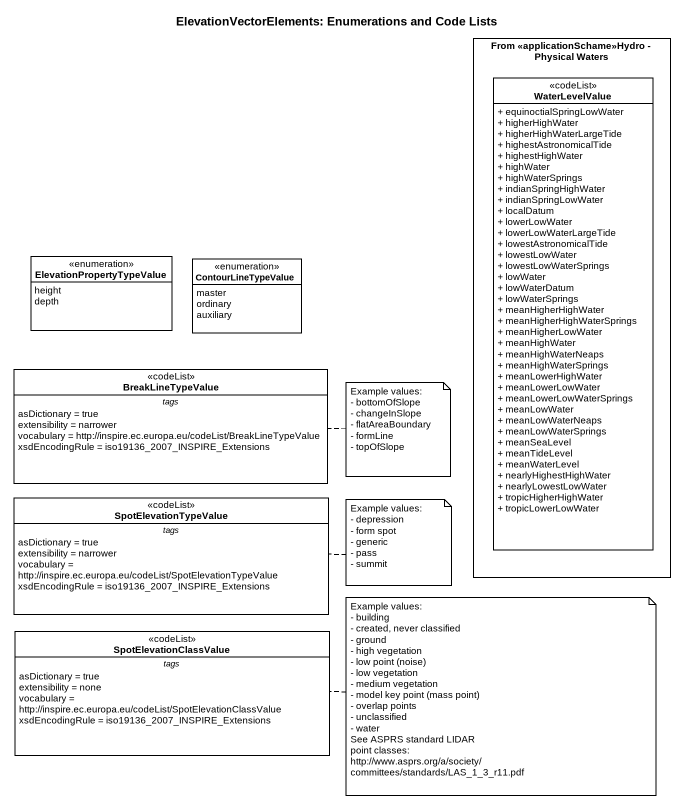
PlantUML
@startuml
title ElevationVectorElements: Enumerations and Code Lists
hide circle
hide empty members
skinparam classAttributeIconSize 0
rectangle "From <<applicationSchame>>Hydro - Physical Waters" as From_applicationSchame {
  class WaterLevelValue <<codeList>> {
    + equinoctialSpringLowWater
    + higherHighWater
    + higherHighWaterLargeTide
    + highestAstronomicalTide
    + highestHighWater
    + highWater
    + highWaterSprings
    + indianSpringHighWater
    + indianSpringLowWater
    + localDatum
    + lowerLowWater
    + lowerLowWaterLargeTide
    + lowestAstronomicalTide
    + lowestLowWater
    + lowestLowWaterSprings
    + lowWater
    + lowWaterDatum
    + lowWaterSprings
    + meanHigherHighWater
    + meanHigherHighWaterSprings
    + meanHigherLowWater
    + meanHighWater
    + meanHighWaterNeaps
    + meanHighWaterSprings
    + meanLowerHighWater
    + meanLowerLowWater
    + meanLowerLowWaterSprings
    + meanLowWater
    + meanLowWaterNeaps
    + meanLowWaterSprings
    + meanSeaLevel
    + meanTideLevel
    + meanWaterLevel
    + nearlyHighestHighWater
    + nearlyLowestLowWater
    + tropicHigherHighWater
    + tropicLowerLowWater
  }
}
enum ElevationPropertyTypeValue {
  height
  depth
}
enum ContourLineTypeValue {
  master
  ordinary
  auxiliary
}
class BreakLineTypeValue <<codeList>> {
  -- tags --
  asDictionary = true
  extensibility = narrower
  vocabulary = http://inspire.ec.europa.eu/codeList/BreakLineTypeValue
  xsdEncodingRule = iso19136_2007_INSPIRE_Extensions
}
class SpotElevationTypeValue <<codeList>> {
  -- tags --
  asDictionary = true
  extensibility = narrower
  vocabulary = http://inspire.ec.europa.eu/codeList/SpotElevationTypeValue
  xsdEncodingRule = iso19136_2007_INSPIRE_Extensions
}
class SpotElevationClassValue <<codeList>> {
  -- tags --
  asDictionary = true
  extensibility = none
  vocabulary = http://inspire.ec.europa.eu/codeList/SpotElevationClassValue
  xsdEncodingRule = iso19136_2007_INSPIRE_Extensions
}
note right of BreakLineTypeValue
  Example values:
  - bottomOfSlope
  - changeInSlope
  - flatAreaBoundary
  - formLine
  - topOfSlope
end note
note right of SpotElevationTypeValue
  Example values:
  - depression
  - form spot
  - generic
  - pass
  - summit
end note
note right of SpotElevationClassValue
  Example values:
  - building
  - created, never classified
  - ground
  - high vegetation
  - low point (noise)
  - low vegetation
  - medium vegetation
  - model key point (mass point)
  - overlap points
  - unclassified
  - water
  See ASPRS standard LIDAR
  point classes:
  http://www.asprs.org/a/society/
  committees/standards/LAS_1_3_r11.pdf
end note
@enduml
